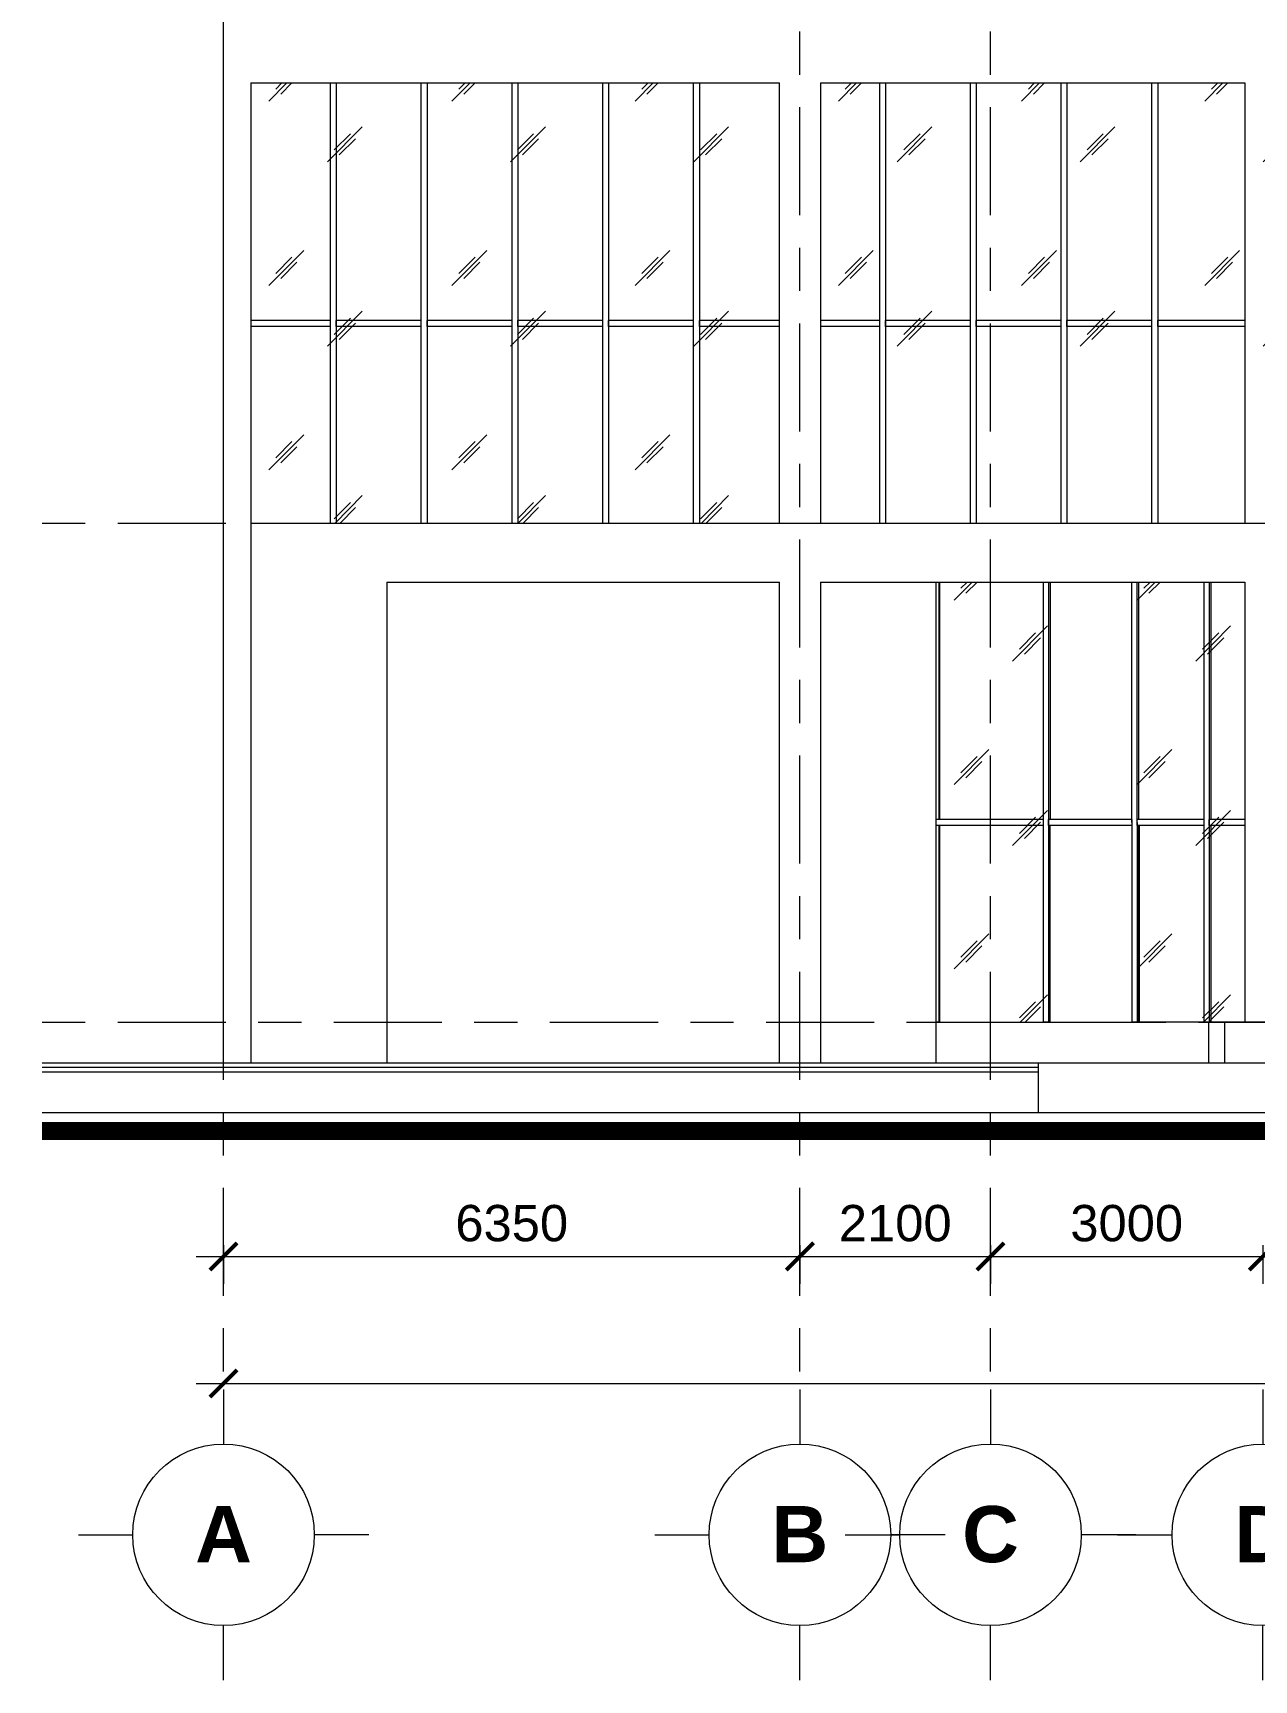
# Model space of a CAD drawing. Header units: millimetres. Extents: x -2100 to 124761, y -10432 to 93550.
# Drawn here: x -2100 to 11353, y -7249 to 10900 of the extents above; entities that cross this region are included whole.
import ezdxf

# ---------------------------------------------------------------- set-up
doc = ezdxf.new("R2010")
doc.units = ezdxf.units.MM
doc.linetypes.add('Centre', pattern=[31.75, 6.35, -4.7625, 15.875, -4.7625])
for name, color, linetype, lineweight in [('A-DOOR', 31, 'Continuous', 5), ('A-GLAZ-CWMG', 55, 'Continuous', 5), ('CUA', 31, 'Continuous', 9), ('DIM', 1, 'Continuous', 5), ('KH', 6, 'Continuous', 5), ('KINH', 152, 'Continuous', 5), ('NET CAT', 3, 'Continuous', 5), ('NET-THAY', 2, 'Continuous', 9), ('TRUC', 225, 'Continuous', 5)]:
    doc.layers.add(name, color=color, linetype=linetype, lineweight=lineweight)
doc.styles.add('Arial_B', font='arialbd_0.ttf', dxfattribs={"height": 619.047619})
doc.styles.add('TA1', font='arial_0.ttf')
doc.dimstyles.new('D_200_KTx2', dxfattribs={"dimtxt": 400, "dimasz": 300, "dimexe": 300, "dimexo": 300, "dimgap": 160, "dimtad": 1, "dimdec": 0, "dimzin": 9, "dimtxsty": 'TA1', "dimblk": 'ARCHTICK', "dimcen": 1, "dimdle": 300, "dimclrd": 256, "dimclre": 256, "dimclrt": 7, "dimadec": 0, "dimazin": 0, "dimtfac": 1, "dimtdec": 0, "dimtix": 1, "dimtmove": 1, "dimatfit": 3, "dimldrblk": 'ARCHTICK', "dimfxl": 0, "dimtolj": 1, "dimtzin": 0, "dimlwd": -1, "dimlwe": -1, "dimarcsym": 0})

# ---------------------------------------------------------------- blocks, each defined once
blk = doc.blocks.new('ALC1807-ASCENT PLAZA-KET CAU 180524_rvt-1-MẶT ĐỨNG TRỤC A-Q')
at = {"layer": 'NET-THAY'}
for p, q in [((0, -450), (0, 21250)), ((300, 10350), (300, -447)), ((6125, 5500), (6125, 10350)), ((6575, 10350), (6575, 5500)), ((11250, 10350), (11250, 5500)), ((1800, 4850), (1800, -450)), ((6125, -450), (6125, 4850)), ((6575, 4850), (6575, -450)), ((11250, 4850), (11250, 0))]:
    blk.add_line(p, q, dxfattribs=at)
blk = doc.blocks.new('M_Door-Curtain-Wall-Single-Glass - M_Door-Curtain-Wall-Single-Glass-1982968-MẶT ĐỨNG TRỤC A-Q')
at = {"layer": 'A-DOOR'}
blk.add_line((10801, 0), (10101, 0), dxfattribs=at)
blk = doc.blocks.new('System Panel - Glazed-1982969-MẶT ĐỨNG TRỤC A-Q')
at = {"layer": 'KINH'}
blk.add_line((9107, 0), (10005, 0), dxfattribs=at)
blk = doc.blocks.new('System Panel - Glazed-1982970-MẶT ĐỨNG TRỤC A-Q')
at = {"layer": 'KINH'}
for p, q in [((7887, 2167), (7887, 0)), ((7887, 0), (9031, 0))]:
    blk.add_line(p, q, dxfattribs=at)
blk = doc.blocks.new('System Panel - Glazed-1982982-MẶT ĐỨNG TRỤC A-Q')
at = {"layer": 'KINH'}
blk.add_line((7887, 4850), (7887, 2233), dxfattribs=at)
blk = doc.blocks.new('Rectangular Mullion - Rectangular Mullion-1982962-MẶT ĐỨNG TRỤC A-Q')
at = {"layer": 'A-GLAZ-CWMG'}
for p, q in [((10860, 2167), (10860, 2233)), ((11250, 2233), (10860, 2233)), ((11250, 2167), (10860, 2167))]:
    blk.add_line(p, q, dxfattribs=at)
blk = doc.blocks.new('Rectangular Mullion - Rectangular Mullion-1982963-MẶT ĐỨNG TRỤC A-Q')
at = {"layer": 'A-GLAZ-CWMG'}
for p, q in [((10064, 2167), (10064, 2233)), ((10801, 2233), (10064, 2233)), ((10801, 2233), (10801, 2167)), ((10801, 2167), (10064, 2167))]:
    blk.add_line(p, q, dxfattribs=at)
blk = doc.blocks.new('Rectangular Mullion - Rectangular Mullion-1982964-MẶT ĐỨNG TRỤC A-Q')
at = {"layer": 'A-GLAZ-CWMG'}
for p, q in [((9090, 2167), (9090, 2233)), ((10005, 2233), (9090, 2233)), ((10005, 2233), (10005, 2167)), ((10005, 2167), (9090, 2167))]:
    blk.add_line(p, q, dxfattribs=at)
blk = doc.blocks.new('Rectangular Mullion - Rectangular Mullion-1982965-MẶT ĐỨNG TRỤC A-Q')
at = {"layer": 'A-GLAZ-CWMG'}
for p, q in [((7848, 2233), (7848, 2167)), ((9031, 2233), (7848, 2233)), ((9031, 2233), (9031, 2167)), ((9031, 2167), (7848, 2167))]:
    blk.add_line(p, q, dxfattribs=at)
blk = doc.blocks.new('Rectangular Mullion - Rectangular Mullion-V45-MẶT ĐỨNG TRỤC A-Q')
at = {"layer": 'A-GLAZ-CWMG'}
for p, q in [((10801, 2200), (10801, 0)), ((10860, 2200), (10860, 0)), ((10876, 2167), (10876, 0)), ((10852, 0), (10801, 0))]:
    blk.add_line(p, q, dxfattribs=at)
blk = doc.blocks.new('Rectangular Mullion - Rectangular Mullion-V46-MẶT ĐỨNG TRỤC A-Q')
at = {"layer": 'A-GLAZ-CWMG'}
for p, q in [((10005, 2200), (10005, 0)), ((10064, 2200), (10064, 0)), ((10079, 2167), (10079, 0)), ((10087, 2167), (10087, 0)), ((10101, 0), (10087, 0)), ((10064, 0), (10005, 0)), ((10079, 0), (10064, 0)), ((10087, 0), (10079, 0))]:
    blk.add_line(p, q, dxfattribs=at)
blk = doc.blocks.new('Rectangular Mullion - Rectangular Mullion-V47-MẶT ĐỨNG TRỤC A-Q')
at = {"layer": 'A-GLAZ-CWMG'}
for p, q in [((9031, 2200), (9031, 0)), ((9090, 2200), (9090, 0)), ((9105, 2167), (9105, 0)), ((9090, 0), (9031, 0)), ((9105, 0), (9090, 0))]:
    blk.add_line(p, q, dxfattribs=at)
blk = doc.blocks.new('Rectangular Mullion - Rectangular Mullion-V48-MẶT ĐỨNG TRỤC A-Q')
at = {"layer": 'A-GLAZ-CWMG'}
for p, q in [((10801, 4850), (10801, 2200)), ((10860, 4850), (10860, 2200)), ((10876, 4850), (10876, 2233))]:
    blk.add_line(p, q, dxfattribs=at)
blk = doc.blocks.new('Rectangular Mullion - Rectangular Mullion-V49-MẶT ĐỨNG TRỤC A-Q')
at = {"layer": 'A-GLAZ-CWMG'}
for p, q in [((7848, 2167), (7848, 0)), ((7882, 2167), (7882, 0)), ((7882, 0), (7848, 0)), ((7887, 0), (7882, 0))]:
    blk.add_line(p, q, dxfattribs=at)
blk = doc.blocks.new('Rectangular Mullion - Rectangular Mullion-V50-MẶT ĐỨNG TRỤC A-Q')
at = {"layer": 'A-GLAZ-CWMG'}
for p, q in [((7848, 4850), (7848, 2233)), ((7882, 4850), (7882, 2233))]:
    blk.add_line(p, q, dxfattribs=at)
blk = doc.blocks.new('Rectangular Mullion - Rectangular Mullion-V52-MẶT ĐỨNG TRỤC A-Q')
at = {"layer": 'A-GLAZ-CWMG'}
for p, q in [((10292, 7667), (10292, 7733)), ((11250, 7733), (10292, 7733)), ((11250, 7667), (10292, 7667))]:
    blk.add_line(p, q, dxfattribs=at)
blk = doc.blocks.new('Rectangular Mullion - Rectangular Mullion-V37-MẶT ĐỨNG TRỤC A-Q')
at = {"layer": 'A-GLAZ-CWMG'}
for p, q in [((14642, 2167), (14642, 2233)), ((15575, 2233), (14642, 2233)), ((15575, 2233), (15575, 2167)), ((15575, 2167), (14642, 2167))]:
    blk.add_line(p, q, dxfattribs=at)
blk = doc.blocks.new('Rectangular Mullion - Rectangular Mullion-V53-MẶT ĐỨNG TRỤC A-Q')
at = {"layer": 'A-GLAZ-CWMG'}
for p, q in [((7225, 7733), (6575, 7733)), ((7225, 7667), (6575, 7667)), ((7225, 7733), (7225, 7667))]:
    blk.add_line(p, q, dxfattribs=at)
blk = doc.blocks.new('Rectangular Mullion - Rectangular Mullion-V38-MẶT ĐỨNG TRỤC A-Q')
at = {"layer": 'A-GLAZ-CWMG'}
for p, q in [((15575, 2200), (15575, 0)), ((15642, 2200), (15642, 0))]:
    blk.add_line(p, q, dxfattribs=at)
blk = doc.blocks.new('Rectangular Mullion - Rectangular Mullion-V39-MẶT ĐỨNG TRỤC A-Q')
at = {"layer": 'A-GLAZ-CWMG'}
for p, q in [((15575, 4850), (15575, 2200)), ((15642, 4850), (15642, 2200))]:
    blk.add_line(p, q, dxfattribs=at)
blk = doc.blocks.new('Rectangular Mullion - Rectangular Mullion-V54-MẶT ĐỨNG TRỤC A-Q')
at = {"layer": 'A-GLAZ-CWMG'}
for p, q in [((5242, 7667), (5242, 7733)), ((6125, 7733), (5242, 7733)), ((6125, 7667), (5242, 7667))]:
    blk.add_line(p, q, dxfattribs=at)
blk = doc.blocks.new('Rectangular Mullion - Rectangular Mullion-V55-MẶT ĐỨNG TRỤC A-Q')
at = {"layer": 'A-GLAZ-CWMG'}
for p, q in [((1175, 7733), (300, 7733)), ((1175, 7667), (300, 7667)), ((1175, 7733), (1175, 7667))]:
    blk.add_line(p, q, dxfattribs=at)
blk = doc.blocks.new('Grid - FamilyAL-KH TRUC-1020318-MẶT ĐỨNG TRỤC A-Q')
at = {"layer": 'KH'}
for p, q in [((0, -4049), (0, -4649)), ((-1600, -5649), (-1000, -5649)), ((1600, -5649), (1000, -5649)), ((0, -7249), (0, -6649))]:
    blk.add_line(p, q, dxfattribs=at)
blk.add_circle((0, -5649), 1000, dxfattribs=at)
blk = doc.blocks.new('_ARCHTICK')
at = {"color": 0, "linetype": 'ByBlock', "const_width": 0.15}
blk.add_lwpolyline([(-0.5, -0.5), (0.5, 0.5)], dxfattribs=at)
blk = doc.blocks.new('DIMBLOCK1-MẶT ĐỨNG TRỤC A-Q')
at = {"layer": 'Defpoints', "color": 0, "transparency": 16777216}
for p in [(0, -2157), (6350, -2157), (6350, -2582)]:
    blk.add_point(p, dxfattribs=at)
at = {"layer": 'DIM', "transparency": 16777216}
for p, q in [((0, -2457), (0, -2882)), ((6350, -2457), (6350, -2882)), ((-300, -2582), (6650, -2582))]:
    blk.add_line(p, q, dxfattribs=at)
at = {"layer": 'DIM', "transparency": 16777216, "xscale": 300, "yscale": 300, "zscale": 300, "rotation": 180}
blk.add_blockref('_ARCHTICK', (0, -2582), dxfattribs=at)
at = {"layer": 'DIM', "transparency": 16777216, "xscale": 300, "yscale": 300, "zscale": 300}
blk.add_blockref('_ARCHTICK', (6350, -2582), dxfattribs=at)
at = {"layer": 'DIM', "color": 7, "transparency": 16777216, "insert": (3175, -2217), "char_height": 400, "attachment_point": 5, "style": 'TA1'}
blk.add_mtext('\\A1;6350', dxfattribs=at)
blk = doc.blocks.new('DIMBLOCK2-MẶT ĐỨNG TRỤC A-Q')
at = {"layer": 'Defpoints', "color": 0, "transparency": 16777216}
for p in [(6350, -2157), (8450, -2157), (8450, -2582)]:
    blk.add_point(p, dxfattribs=at)
at = {"layer": 'DIM', "transparency": 16777216}
for p, q in [((6350, -2457), (6350, -2882)), ((8450, -2457), (8450, -2882)), ((6050, -2582), (8750, -2582))]:
    blk.add_line(p, q, dxfattribs=at)
at = {"layer": 'DIM', "transparency": 16777216, "xscale": 300, "yscale": 300, "zscale": 300, "rotation": 180}
blk.add_blockref('_ARCHTICK', (6350, -2582), dxfattribs=at)
at = {"layer": 'DIM', "transparency": 16777216, "xscale": 300, "yscale": 300, "zscale": 300}
blk.add_blockref('_ARCHTICK', (8450, -2582), dxfattribs=at)
at = {"layer": 'DIM', "color": 7, "transparency": 16777216, "insert": (7400, -2217), "char_height": 400, "attachment_point": 5, "style": 'TA1'}
blk.add_mtext('\\A1;2100', dxfattribs=at)
blk = doc.blocks.new('DIMBLOCK3-MẶT ĐỨNG TRỤC A-Q')
at = {"layer": 'Defpoints', "color": 0, "transparency": 16777216}
for p in [(8450, -2157), (11450, -2157), (11450, -2582)]:
    blk.add_point(p, dxfattribs=at)
at = {"layer": 'DIM', "transparency": 16777216}
for p, q in [((8450, -2457), (8450, -2882)), ((11450, -2457), (11450, -2882)), ((8150, -2582), (11750, -2582))]:
    blk.add_line(p, q, dxfattribs=at)
at = {"layer": 'DIM', "transparency": 16777216, "xscale": 300, "yscale": 300, "zscale": 300, "rotation": 180}
blk.add_blockref('_ARCHTICK', (8450, -2582), dxfattribs=at)
at = {"layer": 'DIM', "transparency": 16777216, "xscale": 300, "yscale": 300, "zscale": 300}
blk.add_blockref('_ARCHTICK', (11450, -2582), dxfattribs=at)
at = {"layer": 'DIM', "color": 7, "transparency": 16777216, "insert": (9950, -2217), "char_height": 400, "attachment_point": 5, "style": 'TA1'}
blk.add_mtext('\\A1;3000', dxfattribs=at)
blk = doc.blocks.new('DIMBLOCK4-MẶT ĐỨNG TRỤC A-Q')
at = {"layer": 'Defpoints', "color": 0, "transparency": 16777216}
for p in [(11450, -2157), (17900, -2157), (17900, -2582)]:
    blk.add_point(p, dxfattribs=at)
at = {"layer": 'DIM', "transparency": 16777216}
for p, q in [((11450, -2457), (11450, -2882)), ((17900, -2457), (17900, -2882)), ((11150, -2582), (18200, -2582))]:
    blk.add_line(p, q, dxfattribs=at)
at = {"layer": 'DIM', "transparency": 16777216, "xscale": 300, "yscale": 300, "zscale": 300, "rotation": 180}
blk.add_blockref('_ARCHTICK', (11450, -2582), dxfattribs=at)
at = {"layer": 'DIM', "transparency": 16777216, "xscale": 300, "yscale": 300, "zscale": 300}
blk.add_blockref('_ARCHTICK', (17900, -2582), dxfattribs=at)
at = {"layer": 'DIM', "color": 7, "transparency": 16777216, "insert": (14675, -2217), "char_height": 400, "attachment_point": 5, "style": 'TA1'}
blk.add_mtext('\\A1;6450', dxfattribs=at)
blk = doc.blocks.new('DIMBLOCK14-MẶT ĐỨNG TRỤC A-Q')
at = {"layer": 'Defpoints', "color": 0, "transparency": 16777216}
for p in [(42600, -1309), (0, -3849), (42600, -3982)]:
    blk.add_point(p, dxfattribs=at)
at = {"layer": 'DIM', "transparency": 16777216}
for p, q in [((42600, -1609), (42600, -4282)), ((-300, -3982), (42900, -3982)), ((0, -4149), (0, -4282))]:
    blk.add_line(p, q, dxfattribs=at)
at = {"layer": 'DIM', "transparency": 16777216, "xscale": 300, "yscale": 300, "zscale": 300, "rotation": 180}
blk.add_blockref('_ARCHTICK', (0, -3982), dxfattribs=at)
at = {"layer": 'DIM', "transparency": 16777216, "xscale": 300, "yscale": 300, "zscale": 300}
blk.add_blockref('_ARCHTICK', (42600, -3982), dxfattribs=at)
at = {"layer": 'DIM', "color": 7, "transparency": 16777216, "insert": (21300, -3617), "char_height": 400, "attachment_point": 5, "style": 'TA1'}
blk.add_mtext('\\A1;42600', dxfattribs=at)

msp = doc.modelspace()

# ---------------------------------------------------------------- hatches: boundary and pattern name
at = {"layer": 'KINH'}
h = msp.add_hatch(dxfattribs=at)
h.set_pattern_fill('FP_11', color=256, angle=180, style=0, pattern_type=2)
h.set_pattern_definition([(225.204, (15520, 19948.4), (-0.002, -2032), [252.7, -2610.8]), (225.204, (15574.8, 19893.3), (-0.002, -2032), [252.7, -2610.8]), (225.204, (15650.1, 20024.3), (-0.002, -2032), [544.27, -2319.24]), (225.204, (16892, 18587), (-0.002, -2032), [252.7, -2610.8]), (225.204, (16946.7, 18531.8), (-0.002, -2032), [252.7, -2610.8]), (225.204, (17022, 18662.9), (-0.002, -2032), [544.27, -2319.24])])
h.paths.add_polyline_path([(299.9, 10350), (299.9, 5500), (6124.9, 5500), (6124.9, 10350)])
h = msp.add_hatch(dxfattribs=at)
h.set_pattern_fill('FP_11', color=256, angle=180, style=0, pattern_type=2)
h.set_pattern_definition([(225.204, (21795, 19948.4), (-0.002, -2032), [252.7, -2610.8]), (225.204, (21849.8, 19893.3), (-0.002, -2032), [252.7, -2610.8]), (225.204, (21925.1, 20024.3), (-0.002, -2032), [544.27, -2319.24]), (225.204, (23167, 18587), (-0.002, -2032), [252.7, -2610.8]), (225.204, (23221.7, 18531.8), (-0.002, -2032), [252.7, -2610.8]), (225.204, (23297, 18662.9), (-0.002, -2032), [544.27, -2319.24])])
h.paths.add_polyline_path([(6574.9, 10350), (6574.9, 6650), (12399.9, 6650), (12399.9, 10350)])
h = msp.add_hatch(dxfattribs=at)
h.set_pattern_fill('FP_11', color=256, angle=180, style=0, pattern_type=2)
h.set_pattern_definition([(225.204, (23068.3, 14448.4), (-0.002, -2032), [252.7, -2610.8]), (225.204, (23123.1, 14393.3), (-0.002, -2032), [252.7, -2610.8]), (225.204, (23198.4, 14524.3), (-0.002, -2032), [544.27, -2319.24]), (225.204, (24440.3, 13087), (-0.002, -2032), [252.7, -2610.8]), (225.204, (24495, 13031.8), (-0.002, -2032), [252.7, -2610.8]), (225.204, (24570.4, 13162.9), (-0.002, -2032), [544.27, -2319.24])])
h.paths.add_polyline_path([(7848.3, 4850), (7854.8, 0), (11256.4, 0), (11249.9, 4850)])

# ---------------------------------------------------------------- linework, layer by layer
at = {"layer": 'NET CAT'}
msp.add_lwpolyline([(44599.9, -1000), (-2000.1, -1000)], dxfattribs=at)
at = {"layer": 'NET CAT', "const_width": 200}
msp.add_lwpolyline([(44599.9, -1200), (-2000.1, -1200)], dxfattribs=at)
at = {"layer": 'NET-THAY'}
for p, q in [((299.9, 10350), (6124.9, 10350)), ((6574.9, 10350), (11249.9, 10350)), ((299.9, 5500), (6124.9, 5500)), ((6574.9, 5500), (11249.9, 5500)), ((1799.9, 4850), (6124.9, 4850)), ((6574.9, 4850), (11249.9, 4850)), ((15961, 0), (10852.1, 0)), ((10852.1, 0), (10852.1, -450)), ((11026.8, 0), (11026.8, -450)), ((-2000.1, -450), (13944.6, -450)), ((8973.7, -500), (-2000.1, -500)), ((8973.7, -450), (8973.7, -1000)), ((8973.7, -550), (-2000.1, -550))]:
    msp.add_line(p, q, dxfattribs=at)
for points in [[(-0.1, -447), (-0.1, 25150)], [(7848.3, 4850), (7848.3, -450)]]:
    msp.add_lwpolyline(points, dxfattribs=at)
at = {"layer": 'TRUC', "linetype": 'Centre', "ltscale": 75}
for p, q in [((-0.1, -3849.3), (-0.1, 93540.4)), ((6349.9, -3849.3), (6349.9, 93540.4)), ((8449.9, -3849.3), (8449.9, 93540.4)), ((-2000.1, 5500), (44599.9, 5500)), ((-2000.1, 0), (44599.9, 0))]:
    msp.add_line(p, q, dxfattribs=at)

# ---------------------------------------------------------------- block references
at = {"lineweight": 5}
msp.add_blockref('ALC1807-ASCENT PLAZA-KET CAU 180524_rvt-1-MẶT ĐỨNG TRỤC A-Q', (0, 0), dxfattribs=at)
at = {"layer": 'A-GLAZ-CWMG'}
for name, p in [('Rectangular Mullion - Rectangular Mullion-V39-MẶT ĐỨNG TRỤC A-Q', (-14400, 5500)), ('Rectangular Mullion - Rectangular Mullion-V39-MẶT ĐỨNG TRỤC A-Q', (-13400, 5500)), ('Rectangular Mullion - Rectangular Mullion-V39-MẶT ĐỨNG TRỤC A-Q', (-12400, 5500)), ('Rectangular Mullion - Rectangular Mullion-V39-MẶT ĐỨNG TRỤC A-Q', (-11400, 5500)), ('Rectangular Mullion - Rectangular Mullion-V39-MẶT ĐỨNG TRỤC A-Q', (-10400, 5500)), ('Rectangular Mullion - Rectangular Mullion-V39-MẶT ĐỨNG TRỤC A-Q', (-8350, 5500)), ('Rectangular Mullion - Rectangular Mullion-V39-MẶT ĐỨNG TRỤC A-Q', (-7350, 5500)), ('Rectangular Mullion - Rectangular Mullion-V39-MẶT ĐỨNG TRỤC A-Q', (-6350, 5500)), ('Rectangular Mullion - Rectangular Mullion-V39-MẶT ĐỨNG TRỤC A-Q', (-5350, 5500)), ('Rectangular Mullion - Rectangular Mullion-V55-MẶT ĐỨNG TRỤC A-Q', (0, 0)), ('Rectangular Mullion - Rectangular Mullion-V38-MẶT ĐỨNG TRỤC A-Q', (-14400, 5500)), ('Rectangular Mullion - Rectangular Mullion-V37-MẶT ĐỨNG TRỤC A-Q', (-13400, 5500)), ('Rectangular Mullion - Rectangular Mullion-V38-MẶT ĐỨNG TRỤC A-Q', (-13400, 5500)), ('Rectangular Mullion - Rectangular Mullion-V37-MẶT ĐỨNG TRỤC A-Q', (-12400, 5500)), ('Rectangular Mullion - Rectangular Mullion-V38-MẶT ĐỨNG TRỤC A-Q', (-12400, 5500)), ('Rectangular Mullion - Rectangular Mullion-V37-MẶT ĐỨNG TRỤC A-Q', (-11400, 5500)), ('Rectangular Mullion - Rectangular Mullion-V38-MẶT ĐỨNG TRỤC A-Q', (-11400, 5500)), ('Rectangular Mullion - Rectangular Mullion-V37-MẶT ĐỨNG TRỤC A-Q', (-10400, 5500)), ('Rectangular Mullion - Rectangular Mullion-V38-MẶT ĐỨNG TRỤC A-Q', (-10400, 5500)), ('Rectangular Mullion - Rectangular Mullion-V54-MẶT ĐỨNG TRỤC A-Q', (0, 0)), ('Rectangular Mullion - Rectangular Mullion-V53-MẶT ĐỨNG TRỤC A-Q', (0, 0)), ('Rectangular Mullion - Rectangular Mullion-V38-MẶT ĐỨNG TRỤC A-Q', (-8350, 5500)), ('Rectangular Mullion - Rectangular Mullion-V37-MẶT ĐỨNG TRỤC A-Q', (-7350, 5500)), ('Rectangular Mullion - Rectangular Mullion-V38-MẶT ĐỨNG TRỤC A-Q', (-7350, 5500)), ('Rectangular Mullion - Rectangular Mullion-V37-MẶT ĐỨNG TRỤC A-Q', (-6350, 5500)), ('Rectangular Mullion - Rectangular Mullion-V38-MẶT ĐỨNG TRỤC A-Q', (-6350, 5500)), ('Rectangular Mullion - Rectangular Mullion-V37-MẶT ĐỨNG TRỤC A-Q', (-5350, 5500)), ('Rectangular Mullion - Rectangular Mullion-V38-MẶT ĐỨNG TRỤC A-Q', (-5350, 5500)), ('Rectangular Mullion - Rectangular Mullion-V52-MẶT ĐỨNG TRỤC A-Q', (0, 0)), ('Rectangular Mullion - Rectangular Mullion-V50-MẶT ĐỨNG TRỤC A-Q', (0, 0)), ('Rectangular Mullion - Rectangular Mullion-V48-MẶT ĐỨNG TRỤC A-Q', (-1770.6, 0)), ('Rectangular Mullion - Rectangular Mullion-V48-MẶT ĐỨNG TRỤC A-Q', (-796.8, 0)), ('Rectangular Mullion - Rectangular Mullion-V48-MẶT ĐỨNG TRỤC A-Q', (0, 0)), ('Rectangular Mullion - Rectangular Mullion-1982965-MẶT ĐỨNG TRỤC A-Q', (0, 0)), ('Rectangular Mullion - Rectangular Mullion-V47-MẶT ĐỨNG TRỤC A-Q', (0, 0)), ('Rectangular Mullion - Rectangular Mullion-1982964-MẶT ĐỨNG TRỤC A-Q', (0, 0)), ('Rectangular Mullion - Rectangular Mullion-V46-MẶT ĐỨNG TRỤC A-Q', (0, 0)), ('Rectangular Mullion - Rectangular Mullion-1982963-MẶT ĐỨNG TRỤC A-Q', (0, 0)), ('Rectangular Mullion - Rectangular Mullion-V45-MẶT ĐỨNG TRỤC A-Q', (0, 0)), ('Rectangular Mullion - Rectangular Mullion-1982962-MẶT ĐỨNG TRỤC A-Q', (0, 0)), ('Rectangular Mullion - Rectangular Mullion-V49-MẶT ĐỨNG TRỤC A-Q', (0, 0))]:
    msp.add_blockref(name, p, dxfattribs=at)
at = {"layer": 'CUA'}
msp.add_blockref('M_Door-Curtain-Wall-Single-Glass - M_Door-Curtain-Wall-Single-Glass-1982968-MẶT ĐỨNG TRỤC A-Q', (0, 0), dxfattribs=at)
at = {"layer": 'KH'}
for p in [(0, 0), (6350, 0), (8450, 0), (11450, 0)]:
    msp.add_blockref('Grid - FamilyAL-KH TRUC-1020318-MẶT ĐỨNG TRỤC A-Q', p, dxfattribs=at)
at = {"layer": 'KINH'}
for name in ['System Panel - Glazed-1982982-MẶT ĐỨNG TRỤC A-Q', 'System Panel - Glazed-1982970-MẶT ĐỨNG TRỤC A-Q', 'System Panel - Glazed-1982969-MẶT ĐỨNG TRỤC A-Q']:
    msp.add_blockref(name, (0, 0), dxfattribs=at)

# ---------------------------------------------------------------- texts
at = {"layer": 'KH', "char_height": 619.048, "attachment_point": 2, "line_spacing_factor": 0.941778, "style": 'Arial_B'}
for s, insert, width in [('\\fArial|b1|i0|c0|p34|;A', (-0.3, -5331.8), 705.15), ('\\fArial|b1|i0|c0|p34|;B', (6349.7, -5331.8), 727.186), ('\\fArial|b1|i0|c0|p34|;C', (8449.7, -5331.8), 727.186), ('\\fArial|b1|i0|c0|p34|;D', (11449.7, -5331.8), 727.186)]:
    msp.add_mtext(s, dxfattribs=dict(at, insert=insert, width=width))

# ---------------------------------------------------------------- dimensions: what is measured, and where the dimension line sits
at = {"layer": 'DIM'}
for base, p1, p2, picture, middle in [((42599.9, -3981.6), (-0.1, -3849.3), (42599.9, -1309.3), 'DIMBLOCK14-MẶT ĐỨNG TRỤC A-Q', (21299.9, -3617.3)), ((6349.9, -2581.6), (-0.1, -2157.3), (6349.9, -2157.3), 'DIMBLOCK1-MẶT ĐỨNG TRỤC A-Q', (3174.9, -2217.2)), ((8449.9, -2581.6), (6349.9, -2157.3), (8449.9, -2157.3), 'DIMBLOCK2-MẶT ĐỨNG TRỤC A-Q', (7399.9, -2217.3)), ((11449.9, -2581.6), (8449.9, -2157.3), (11449.9, -2157.3), 'DIMBLOCK3-MẶT ĐỨNG TRỤC A-Q', (9949.9, -2217.2)), ((17899.9, -2581.6), (11449.9, -2157.3), (17899.9, -2157.3), 'DIMBLOCK4-MẶT ĐỨNG TRỤC A-Q', (14674.9, -2217.3))]:
    dim = msp.add_linear_dim(base=base, p1=p1, p2=p2, dimstyle='D_200_KTx2', dxfattribs=at)
    dim.commit()
    dim.dimension.update_dxf_attribs({"geometry": picture, "text_midpoint": middle})

doc.saveas('drawing.dxf')
